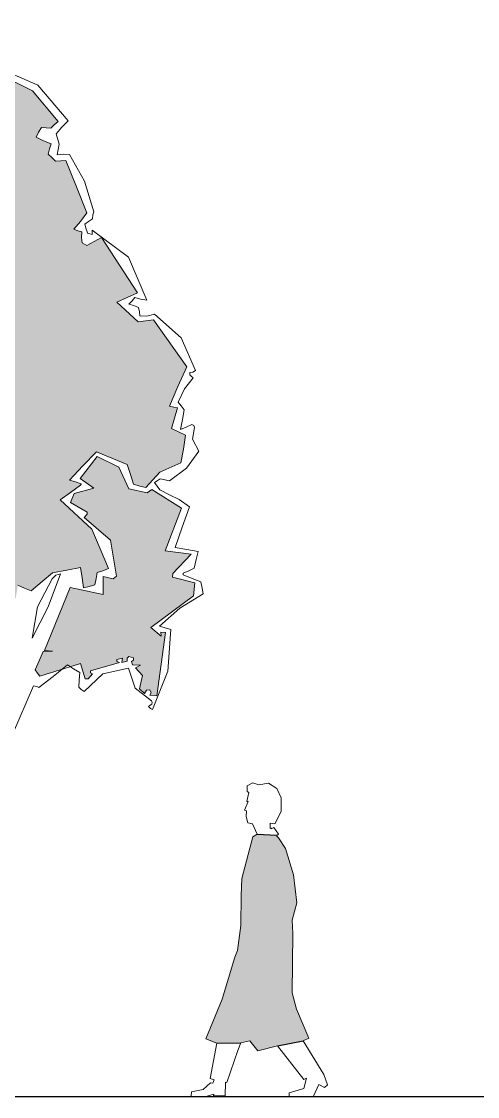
# Model space of a CAD drawing. Extents: x 9483 to 67306, y -5730 to 5191.
# Drawn here: x 26468 to 26766, y -656 to 45 of the extents above; entities that cross this region are included whole.
import ezdxf

# ---------------------------------------------------------------- set-up
doc = ezdxf.new("R2010")
doc.units = 0
doc.header["$MEASUREMENT"] = 0
doc.layers.get('0').update_dxf_attribs({"linetype": 'CONTINUOUS'})
doc.layers.add('duvar', color=3, linetype='CONTINUOUS')
doc.layers.add('yazı', color=6, linetype='CONTINUOUS')

msp = doc.modelspace()

# ---------------------------------------------------------------- hatches: boundary and pattern name
at = {"layer": 'yazı'}
h = msp.add_hatch(color=256, dxfattribs=at)
h.set_gradient(color1=(38, 153, 0), color2=(228, 255, 219), one_color=1, tint=0.93, name='CYLINDER')
h.paths.add_polyline_path([(26530.46552, -138.14836), (26543.84235, -132.2083), (26532.11999, -114.10037), (26520.39763, -95.99245), (26515.7204, -98.6889), (26510.73458, -101.37998), (26509.20782, -100.42729), (26507.68106, -99.47461), (26507.43172, -96.0748), (26507.49636, -92.3718), (26505.03846, -91.71154), (26502.27737, -90.73731), (26506.68911, -85.5668), (26510.79765, -80.08231), (26503.99647, -62.98632), (26497.1953, -45.89032), (26493.79549, -46.13966), (26490.39568, -46.38899), (26487.9701, -43.87723), (26485.53914, -41.67405), (26486.52414, -38.29579), (26487.50914, -34.91753), (26482.60412, -32.97984), (26477.70448, -30.73357), (26479.30665, -27.36608), (26481.21201, -24.31257), (26484.29247, -24.67501), (26487.3783, -24.72888), (26489.5761, -22.60649), (26492.08247, -20.4895), (26475.45509, -0.44389), (26452.49983, 10.76052), (26446.44127, 17.34851), (26440.38809, 24.24508), (26438.52043, 23.35164), (26436.96674, 22.76141), (26432.36491, 24.38512), (26427.76309, 26.00884), (26429.73847, 33.07395), (26431.40528, 40.14444), (26424.8927, 38.40605), (26418.38012, 36.66766), (26416.90723, 40.70618), (26415.43433, 44.7447), (26407.96369, 41.17097), (26400.49304, 37.59724), (26401.34877, 33.56949), (26401.9013, 29.85571), (26402.51308, 29.53636), (26403.13025, 29.52558), (26404.21376, 20.86369), (26405.29728, 12.2018), (26402.81784, 11.62772), (26400.64698, 11.04826), (26397.59885, 13.26221), (26394.85391, 15.16219), (26392.02818, 12.43341), (26388.89386, 9.71002), (26376.86448, 10.22867), (26364.82972, 10.43874), (26368.14334, 5.75074), (26371.143, 0.75953), (26369.54622, -2.29937), (26367.94943, -5.35828), (26370.67821, -8.18401), (26373.71557, -11.01513), (26368.69744, -15.5577), (26363.9825, -20.41425), (26358.49263, -16.61429), (26353.30595, -13.1283), (26343.67139, -34.56757), (26333.73364, -55.69288), (26334.03684, -56.00685), (26334.64862, -56.3262), (26340.58173, -52.41696), (26346.82343, -48.51309), (26347.66839, -53.15801), (26348.51334, -57.80293), (26356.32489, -52.38308), (26364.97601, -51.91673), (26366.48122, -54.10374), (26368.29502, -56.29615), (26369.0253, -49.82666), (26366.04719, -43.60112), (26375.58636, -45.31102), (26384.82232, -46.70694), (26388.85702, -63.13729), (26392.57775, -79.87084), (26409.96078, -74.30938), (26427.07832, -66.27387), (26429.22763, -66.92874), (26431.06836, -67.57823), (26436.42358, -79.09278), (26441.4702, -90.60195), (26443.95503, -89.71929), (26445.86588, -88.93954), (26448.18364, -95.04062), (26447.75656, -101.82408), (26437.47634, -107.20084), (26434.17504, -119.49033), (26438.79842, -119.87971), (26443.73037, -120.27447), (26445.83659, -123.39801), (26447.94282, -126.52156), (26446.66, -129.27726), (26445.06322, -132.33617), (26437.66798, -131.58973), (26430.27274, -130.84329), (26430.53824, -133.31735), (26430.48976, -136.0946), (26419.76091, -149.48915), (26424.10958, -165.6163), (26411.29605, -174.65298), (26397.57294, -182.74774), (26397.55139, -183.98207), (26397.22126, -185.21102), (26395.97615, -185.80664), (26394.42246, -186.39688), (26390.80025, -181.70349), (26385.58665, -179.76042), (26385.45199, -187.47501), (26385.6313, -194.88641), (26375.74046, -195.6398), (26365.54103, -196.3878), (26363.01311, -199.73913), (26360.48519, -203.09046), (26364.42832, -224.76673), (26363.42334, -246.97399), (26359.08701, -247.82433), (26355.05926, -248.68006), (26351.16617, -241.8212), (26347.57628, -235.2763), (26341.4046, -235.16858), (26335.23293, -235.06085), (26332.20634, -231.61256), (26328.87655, -227.85031), (26330.17014, -224.47743), (26331.76692, -221.41853), (26324.72336, -218.2088), (26317.27964, -220.23962), (26315.28271, -228.53906), (26311.13646, -236.18363), (26299.99513, -237.84123), (26288.86995, -238.57307), (26286.79605, -233.59802), (26283.78023, -229.53257), (26278.50737, -230.98392), (26273.2399, -232.12669), (26271.2322, -241.0433), (26269.53846, -249.65671), (26248.76639, -254.85034), (26236.12679, -271.60699), (26242.03298, -269.24066), (26247.62519, -267.17753), (26249.1304, -269.36455), (26250.32165, -271.85476), (26249.38512, -272.45577), (26248.44321, -273.36536), (26248.38935, -276.4512), (26248.64407, -279.54243), (26252.31476, -281.45856), (26255.67147, -283.6779), (26251.54677, -290.08814), (26247.1081, -296.80157), (26248.23471, -302.99479), (26249.05273, -309.18263), (26254.23941, -312.66862), (26259.12288, -315.84064), (26260.70351, -313.70748), (26262.28952, -311.26574), (26268.99756, -316.013), (26274.13037, -322.58483), (26271.95413, -323.47287), (26270.08108, -324.67489), (26273.98494, -330.91659), (26280.69838, -335.35526), (26295.08175, -324.8026), (26306.92644, -318.21844), (26311.87299, -300.09279), (26321.41598, -283.89944), (26327.87469, -285.24689), (26333.9925, -288.44046), (26327.00437, -299.73956), (26322.76655, -312.63005), (26324.26638, -315.12565), (26325.14365, -317.91907), (26324.20713, -318.52008), (26322.95663, -319.42428), (26323.5361, -321.59514), (26325.0467, -323.47357), (26320.32099, -328.94729), (26316.51025, -335.05433), (26320.81965, -335.7469), (26325.1506, -335.20514), (26329.92096, -344.85742), (26337.8041, -353.02065), (26359.3226, -340.43179), (26383.12126, -338.68645), (26380.81036, -347.28909), (26378.80803, -355.89712), (26384.68729, -355.07371), (26390.86973, -354.56427), (26392.63505, -359.53392), (26394.39499, -364.81217), (26395.93252, -365.14768), (26397.15608, -365.7864), (26404.57287, -365.2985), (26411.68107, -364.80522), (26419.16787, -360.30573), (26424.12676, -359.15758), (26423.36798, -349.57532), (26424.71543, -343.11661), (26424.807, -337.87069), (26420.57301, -332.85794), (26431.74666, -329.34884), (26442.61173, -325.83436), (26449.92617, -331.20955), (26456.93203, -336.57936), (26460.68351, -333.86675), (26464.435, -331.15413), (26465.12219, -327.15331), (26465.81476, -322.84391), (26470.10262, -324.77082), (26474.39586, -326.38915), (26481.60101, -320.34136), (26488.4922, -314.59677), (26497.78203, -312.90686), (26506.76328, -311.21156), (26507.87911, -318.02195), (26508.69175, -324.51837), (26512.41091, -323.65725), (26516.13546, -322.48755), (26516.82265, -318.48674), (26517.50984, -314.48592), (26521.2344, -313.31622), (26524.96433, -311.83794), (26513.98841, -286.33477), (26493.33328, -267.14489), (26500.20831, -262.32605), (26506.77475, -257.50182), (26507.09411, -256.89004), (26507.09949, -256.58146), (26503.41803, -255.28249), (26499.4226, -254.28671), (26508.22993, -244.87143), (26517.03186, -235.76474), (26527.1451, -239.95408), (26537.25835, -244.14342), (26539.30532, -250.66138), (26541.35768, -256.87076), (26545.34772, -258.17512), (26549.34315, -259.17089), (26558.46983, -249.14383), (26572.16063, -242.90057), (26573.85975, -233.97857), (26575.25029, -225.05119), (26570.65924, -222.81031), (26566.06819, -220.56942), (26568.03819, -213.8129), (26570.00819, -207.05637), (26567.54491, -206.7047), (26564.77843, -206.03906), (26570.25058, -193.1701), (26576.03131, -180.30654), (26554.34114, -149.67751), (26544.43953, -151.04807)])
h.paths.add_polyline_path([(26457.3428, -206.94186), (26458.72951, -215.91772), (26459.81303, -224.57961), (26445.63972, -223.09751), (26431.46641, -221.6154), (26439.08788, -209.40132), (26425.6233, -202.68406), (26442.02672, -200.19228)], flags=16)
h = msp.add_hatch(color=256, dxfattribs=at)
h.set_gradient(color1=(38, 153, 0), color2=(228, 255, 219), one_color=1, tint=0.93, name='CYLINDER')
h.paths.add_polyline_path([(26580.52175, -329.78497), (26581.28973, -321.1554), (26566.84554, -317.50782), (26566.88864, -315.03915), (26578.83566, -302.5919), (26561.89587, -300.44415), (26572.56929, -272.54077), (26553.3332, -260.47525), (26550.20965, -262.58147), (26538.21798, -259.90273), (26531.67152, -245.89796), (26517.59517, -238.86135), (26506.54157, -253.17626), (26515.38278, -259.50414), (26502.66621, -262.98631), (26500.0952, -268.80631), (26511.09648, -275.17189), (26511.07494, -276.40623), (26509.18573, -278.534), (26526.21327, -293.33907), (26530.12408, -316.86685), (26527.93167, -318.68064), (26521.47834, -317.02461), (26521.58225, -328.75618), (26500.0514, -324.36755), (26483.28328, -365.43768), (26488.52381, -365.83784), (26482.34675, -366.03869), (26479.77036, -372.16728), (26477.19934, -377.98728), (26478.70456, -380.1743), (26480.21516, -382.05273), (26494.58583, -377.59534), (26498.24768, -374.65055), (26500.1521, -375.86883), (26506.5956, -373.87023), (26509.81766, -383.80416), (26511.66916, -383.83647), (26514.50566, -380.49053), (26513.2821, -379.85182), (26513.30365, -378.61748), (26532.2296, -373.08296), (26530.38887, -372.43347), (26530.41041, -371.19914), (26534.12958, -370.33802), (26533.77252, -373.10989), (26537.1831, -372.24339), (26537.21542, -370.39188), (26538.16271, -369.17371), (26541.23239, -370.15332), (26541.20546, -371.69624), (26539.95496, -372.60045), (26540.53443, -374.77131), (26545.78035, -374.86288), (26542.6622, -376.66051), (26547.20477, -381.67865), (26545.20245, -390.28668), (26548.54301, -393.43177), (26549.81505, -391.29322), (26551.98052, -391.02235), (26552.87395, -392.89001), (26551.92127, -394.41677), (26556.54464, -394.80615), (26562.20375, -353.5421), (26559.11792, -353.48824), (26559.38341, -355.96229), (26552.69152, -350.28929)])
h = msp.add_hatch(color=256, dxfattribs=at)
h.dxf.hatch_style = 1
h.set_gradient(color1=(0, 0, 153), color2=(0, 0, 250), one_color=1, tint=0.49, name='CYLINDER')
h.paths.add_polyline_path([(26647.94238, -529.91126), (26645.69699, -511.49908), (26640.45775, -494.43413), (26635.96698, -487.54827), (26634.61974, -486.20104), (26635.08935, -485.83578), (26621.90677, -485.09116), (26619.20141, -486.79981), (26612.01617, -514.04385), (26611.56709, -524.97141), (26611.4174, -544.58113), (26609.17201, -560.89762), (26607.52539, -565.2387), (26599.14261, -592.63244), (26588.51444, -618.52925), (26595.69968, -621.22372), (26611.26771, -621.07402), (26617.25541, -619.72679), (26622.49465, -626.31326), (26635.36821, -623.02003), (26651.98408, -619.72679), (26655.72639, -618.08017), (26647.643, -599.06922), (26644.79884, -588.59074), (26645.39761, -549.82037), (26644.94853, -541.1382)])

# ---------------------------------------------------------------- linework, layer by layer
at = {"color": 27, "lineweight": 0}
for p, q in [((26493.72735, -315.30551), (26485.63571, -336.77171)), ((26490.62535, -316.17739), (26493.72735, -315.30551)), ((26478.5329, -336.95641), (26488.11359, -318.60297)), ((26488.11359, -318.60297), (26490.62535, -316.17739)), ((26485.63571, -336.77171), (26475.09156, -357.26907)), ((26475.09156, -357.26907), (26478.5329, -336.95641))]:
    msp.add_line(p, q, dxfattribs=at)
at = {"color": 7, "lineweight": 0}
for points in [[(26623.09342, -452.8196), (26629.38051, -451.77175), (26634.76944, -455.36437), (26637.76329, -461.35207), (26637.6136, -470.33363), (26633.5719, -478.41702), (26630.42835, -477.96795), (26630.42835, -481.11149), (26631.4762, -481.11149), (26631.17682, -481.56057), (26632.82343, -480.66241), (26635.96698, -485.15319), (26634.61974, -486.20104), (26635.96698, -487.54827), (26640.45775, -494.43413), (26645.69699, -511.49908), (26647.94238, -529.91126), (26644.94853, -541.1382), (26645.39761, -549.82037), (26644.79884, -588.59074), (26647.643, -599.06922), (26655.72639, -618.08017), (26651.98408, -619.72679), (26665.6061, -641.7316), (26667.85149, -648.46776), (26666.05518, -650.26407), (26662.31287, -648.31807), (26658.86994, -655.95239), (26642.85283, -656.10208), (26642.85283, -653.707), (26652.43316, -650.86284), (26654.22947, -644.12668), (26652.43316, -645.02483), (26635.36821, -623.02003), (26622.49465, -626.31326), (26617.25541, -619.72679), (26611.26771, -621.07402), (26609.4714, -626.16357), (26602.13646, -646.97084), (26601.388, -646.82114), (26601.08861, -655.653), (26593.60399, -655.653), (26593.75368, -654.60516), (26588.51444, -656.10208), (26578.93412, -655.95239), (26579.2335, -653.10823), (26586.71813, -651.6113), (26591.65798, -647.27022), (26593.00522, -647.41991), (26594.05306, -645.17453), (26591.3586, -644.42606), (26593.60399, -632.89974), (26595.69968, -621.22372), (26588.51444, -618.52925), (26599.14261, -592.63244), (26607.52539, -565.2387), (26609.17201, -560.89762), (26611.4174, -544.58113), (26611.56709, -524.97141), (26612.01617, -514.04385), (26619.20141, -486.79981), (26622.04557, -485.0035), (26619.05172, -478.41702), (26615.90818, -477.66856), (26614.86033, -473.62686), (26615.01002, -469.88455), (26613.66279, -469.43547), (26616.05787, -463.74715), (26615.30941, -463.74715), (26616.50695, -457.90914), (26615.4591, -457.16068), (26615.4591, -453.56806), (26619.20141, -451.62206), (26623.09342, -452.8196), (26623.09342, -452.8196)], [(26623.09342, -452.8196), (26629.38051, -451.77175), (26634.76944, -455.36437), (26637.76329, -461.35207), (26637.6136, -470.33363), (26633.5719, -478.41702), (26630.42835, -477.96795), (26630.42835, -481.11149), (26631.4762, -481.11149), (26631.17682, -481.56057), (26632.82343, -480.66241), (26635.96698, -485.15319), (26634.61974, -486.20104), (26635.96698, -487.54827), (26640.45775, -494.43413), (26645.69699, -511.49908), (26647.94238, -529.91126), (26644.94853, -541.1382), (26645.39761, -549.82037), (26644.79884, -588.59074), (26647.643, -599.06922), (26655.72639, -618.08017), (26651.98408, -619.72679), (26665.6061, -641.7316), (26667.85149, -648.46776), (26666.05518, -650.26407), (26662.31287, -648.31807), (26658.86994, -655.95239), (26642.85283, -656.10208), (26642.85283, -653.707), (26652.43316, -650.86284), (26654.22947, -644.12668), (26652.43316, -645.02483), (26635.36821, -623.02003), (26622.49465, -626.31326), (26617.25541, -619.72679), (26611.26771, -621.07402), (26609.4714, -626.16357), (26602.13646, -646.97084), (26601.388, -646.82114), (26601.08861, -655.653), (26593.60399, -655.653), (26593.75368, -654.60516), (26588.51444, -656.10208), (26578.93412, -655.95239), (26579.2335, -653.10823), (26586.71813, -651.6113), (26591.65798, -647.27022), (26593.00522, -647.41991), (26594.05306, -645.17453), (26591.3586, -644.42606), (26593.60399, -632.89974), (26595.69968, -621.22372), (26588.51444, -618.52925), (26599.14261, -592.63244), (26607.52539, -565.2387), (26609.17201, -560.89762), (26611.4174, -544.58113), (26611.56709, -524.97141), (26612.01617, -514.04385), (26619.20141, -486.79981), (26622.04557, -485.0035), (26619.05172, -478.41702), (26615.90818, -477.66856), (26614.86033, -473.62686), (26615.01002, -469.88455), (26613.66279, -469.43547), (26616.05787, -463.74715), (26615.30941, -463.74715), (26616.50695, -457.90914), (26615.4591, -457.16068), (26615.4591, -453.56806), (26619.20141, -451.62206), (26623.09342, -452.8196)]]:
    msp.add_lwpolyline(points, dxfattribs=at)
at = {"layer": 'duvar', "color": 27, "lineweight": 0}
for p, q in [((26451.0377, 15.41621), (26478.91415, 3.19987)), ((26452.49983, 10.76052), (26475.45509, -0.44389)), ((26478.91415, 3.19987), (26498.5735, -19.98544)), ((26475.45509, -0.44389), (26492.08247, -20.4895)), ((26492.08247, -20.4895), (26489.5761, -22.60649)), ((26498.5735, -19.98544), (26494.4865, -24.23559)), ((26479.30665, -27.36608), (26477.70448, -30.73357)), ((26481.21201, -24.31257), (26479.30665, -27.36608)), ((26484.29247, -24.67501), (26481.21201, -24.31257)), ((26487.3783, -24.72888), (26484.29247, -24.67501)), ((26489.5761, -22.60649), (26487.3783, -24.72888)), ((26494.4865, -24.23559), (26490.70809, -28.49113)), ((26477.70448, -30.73357), (26482.60412, -32.97984)), ((26482.60412, -32.97984), (26487.50914, -34.91753)), ((26487.50914, -34.91753), (26486.52414, -38.29579)), ((26490.70809, -28.49113), (26492.74968, -35.31768)), ((26486.52414, -38.29579), (26485.53914, -41.67405)), ((26485.53914, -41.67405), (26487.9701, -43.87723)), ((26492.74968, -35.31768), (26491.39684, -42.08498)), ((26491.39684, -42.08498), (26495.41382, -41.84642)), ((26495.41382, -41.84642), (26499.42541, -41.91644)), ((26499.42541, -41.91644), (26509.30704, -59.37488)), ((26487.9701, -43.87723), (26490.39568, -46.38899)), ((26490.39568, -46.38899), (26493.79549, -46.13966)), ((26493.79549, -46.13966), (26497.1953, -45.89032)), ((26497.1953, -45.89032), (26503.99647, -62.98632)), ((26503.99647, -62.98632), (26510.79765, -80.08231)), ((26509.30704, -59.37488), (26515.44257, -79.23735)), ((26510.79765, -80.08231), (26506.68911, -85.5668)), ((26514.43602, -83.84995), (26511.93503, -85.65836)), ((26514.7877, -81.38667), (26514.43602, -83.84995)), ((26515.44257, -79.23735), (26514.7877, -81.38667)), ((26506.68911, -85.5668), (26502.27737, -90.73731)), ((26502.27737, -90.73731), (26505.03846, -91.71154)), ((26511.93503, -85.65836), (26509.43404, -87.46678)), ((26509.43404, -87.46678), (26510.30593, -90.56877)), ((26510.30593, -90.56877), (26511.49179, -93.36757)), ((26505.03846, -91.71154), (26507.49636, -92.3718)), ((26507.49636, -92.3718), (26507.43172, -96.0748)), ((26507.43172, -96.0748), (26507.68106, -99.47461)), ((26511.49179, -93.36757), (26512.72074, -93.6977)), ((26512.72074, -93.6977), (26514.25827, -94.03322)), ((26514.25827, -94.03322), (26514.27982, -92.79888)), ((26514.27982, -92.79888), (26514.30675, -91.25596)), ((26514.30675, -91.25596), (26538.07465, -108.95679)), ((26515.7204, -98.6889), (26520.39763, -95.99245)), ((26520.39763, -95.99245), (26532.11999, -114.10037)), ((26507.68106, -99.47461), (26509.20782, -100.42729)), ((26509.20782, -100.42729), (26510.73458, -101.37998)), ((26510.73458, -101.37998), (26515.7204, -98.6889)), ((26538.07465, -108.95679), (26549.93323, -136.94478)), ((26532.11999, -114.10037), (26543.84235, -132.2083)), ((26543.84235, -132.2083), (26530.46552, -138.14836)), ((26530.46552, -138.14836), (26544.43953, -151.04807)), ((26540.35636, -137.39497), (26538.15857, -139.51736)), ((26538.15857, -139.51736), (26541.53683, -140.50236)), ((26542.24557, -135.26721), (26540.35636, -137.39497)), ((26545.93241, -136.25759), (26542.24557, -135.26721)), ((26549.93323, -136.94478), (26545.93241, -136.25759)), ((26541.53683, -140.50236), (26544.60112, -141.79056)), ((26544.60112, -141.79056), (26545.16981, -144.57858)), ((26545.16981, -144.57858), (26545.43531, -147.05264)), ((26545.43531, -147.05264), (26550.05868, -147.44202)), ((26550.05868, -147.44202), (26555.02295, -145.98528)), ((26555.02295, -145.98528), (26572.34829, -161.41291)), ((26544.43953, -151.04807), (26554.34114, -149.67751)), ((26554.34114, -149.67751), (26576.03131, -180.30654)), ((26572.34829, -161.41291), (26581.85131, -182.87755)), ((26576.03131, -180.30654), (26570.25058, -193.1701)), ((26580.2276, -187.47938), (26574.54382, -194.78843)), ((26578.1106, -184.973), (26578.09983, -185.59017)), ((26578.09983, -185.59017), (26579.00942, -186.53208)), ((26578.12676, -184.04725), (26578.1106, -184.973)), ((26579.98365, -183.77098), (26578.12676, -184.04725)), ((26579.00942, -186.53208), (26580.2276, -187.47938)), ((26581.85131, -182.87755), (26579.98365, -183.77098)), ((26570.25058, -193.1701), (26564.77843, -206.03906)), ((26574.54382, -194.78843), (26570.38141, -203.35876)), ((26564.77843, -206.03906), (26567.54491, -206.7047)), ((26567.54491, -206.7047), (26570.00819, -207.05637)), ((26570.00819, -207.05637), (26568.03819, -213.8129)), ((26570.38141, -203.35876), (26572.49841, -205.86513)), ((26572.49841, -205.86513), (26574.30682, -208.36612)), ((26574.30682, -208.36612), (26573.26796, -214.83022)), ((26568.03819, -213.8129), (26566.06819, -220.56942)), ((26573.26796, -214.83022), (26571.92051, -221.28893)), ((26566.06819, -220.56942), (26570.65924, -222.81031)), ((26570.65924, -222.81031), (26575.25029, -225.05119)), ((26571.92051, -221.28893), (26575.65044, -219.81065)), ((26575.65044, -219.81065), (26579.38577, -218.02378)), ((26579.38577, -218.02378), (26580.60933, -218.6625)), ((26581.20495, -219.9076), (26579.83596, -227.60065)), ((26580.60933, -218.6625), (26581.20495, -219.9076)), ((26575.25029, -225.05119), (26573.85975, -233.97857)), ((26579.83596, -227.60065), (26584.02147, -235.39066)), ((26517.03186, -235.76474), (26508.22993, -244.87143)), ((26527.1451, -239.95408), (26517.03186, -235.76474)), ((26573.85975, -233.97857), (26572.16063, -242.90057)), ((26584.02147, -235.39066), (26575.80439, -246.35963)), ((26508.22993, -244.87143), (26499.4226, -254.28671)), ((26517.59517, -238.86135), (26506.54157, -253.17626)), ((26531.67152, -245.89796), (26517.59517, -238.86135)), ((26537.25835, -244.14342), (26527.1451, -239.95408)), ((26539.30532, -250.66138), (26537.25835, -244.14342)), ((26572.16063, -242.90057), (26558.46983, -249.14383)), ((26538.21798, -259.90273), (26531.67152, -245.89796)), ((26541.35768, -256.87076), (26539.30532, -250.66138)), ((26558.46983, -249.14383), (26549.34315, -259.17089)), ((26575.80439, -246.35963), (26564.85314, -254.81145)), ((26499.4226, -254.28671), (26503.41803, -255.28249)), ((26506.77475, -257.50182), (26500.20831, -262.32605)), ((26503.41803, -255.28249), (26507.09949, -256.58146)), ((26506.54157, -253.17626), (26515.38278, -259.50414)), ((26507.09411, -256.89004), (26506.77475, -257.50182)), ((26507.09949, -256.58146), (26507.09411, -256.89004)), ((26545.34772, -258.17512), (26541.35768, -256.87076)), ((26549.34315, -259.17089), (26545.34772, -258.17512)), ((26556.82996, -254.67141), (26554.95691, -255.87342)), ((26554.95691, -255.87342), (26558.57912, -260.56682)), ((26558.70301, -253.46939), (26556.82996, -254.67141)), ((26561.77807, -254.14042), (26558.70301, -253.46939)), ((26564.85314, -254.81145), (26561.77807, -254.14042)), ((26500.20831, -262.32605), (26493.33328, -267.14489)), ((26502.66621, -262.98631), (26500.0952, -268.80631)), ((26515.38278, -259.50414), (26502.66621, -262.98631)), ((26550.20965, -262.58147), (26538.21798, -259.90273)), ((26553.3332, -260.47525), (26550.20965, -262.58147)), ((26572.56929, -272.54077), (26553.3332, -260.47525)), ((26558.57912, -260.56682), (26564.69693, -263.76038)), ((26564.69693, -263.76038), (26571.12333, -266.95933)), ((26493.33328, -267.14489), (26513.98841, -286.33477)), ((26500.0952, -268.80631), (26511.09648, -275.17189)), ((26561.89587, -300.44415), (26572.56929, -272.54077)), ((26571.12333, -266.95933), (26577.83138, -271.70659)), ((26577.83138, -271.70659), (26572.97101, -284.8949)), ((26511.07494, -276.40623), (26509.18573, -278.534)), ((26509.18573, -278.534), (26526.21327, -293.33907)), ((26511.09648, -275.17189), (26511.07494, -276.40623)), ((26513.98841, -286.33477), (26524.96433, -311.83794)), ((26572.97101, -284.8949), (26568.41922, -298.08859)), ((26526.21327, -293.33907), (26530.12408, -316.86685)), ((26578.83566, -302.5919), (26561.89587, -300.44415)), ((26568.41922, -298.08859), (26576.11227, -299.45758)), ((26576.11227, -299.45758), (26583.49673, -300.82119)), ((26583.49673, -300.82119), (26582.17083, -306.04557)), ((26566.88864, -315.03915), (26578.83566, -302.5919)), ((26582.17083, -306.04557), (26580.83954, -311.57853)), ((26488.4922, -314.59677), (26481.60101, -320.34136)), ((26497.78203, -312.90686), (26488.4922, -314.59677)), ((26506.76328, -311.21156), (26497.78203, -312.90686)), ((26507.87911, -318.02195), (26506.76328, -311.21156)), ((26517.50984, -314.48592), (26516.82265, -318.48674)), ((26521.2344, -313.31622), (26517.50984, -314.48592)), ((26524.96433, -311.83794), (26521.2344, -313.31622)), ((26566.84554, -317.50782), (26566.88864, -315.03915)), ((26573.68287, -314.84907), (26573.67209, -315.46624)), ((26577.4128, -313.37078), (26573.68287, -314.84907)), ((26580.83954, -311.57853), (26577.4128, -313.37078)), ((26481.60101, -320.34136), (26474.39586, -326.38915)), ((26508.69175, -324.51837), (26507.87911, -318.02195)), ((26516.82265, -318.48674), (26516.13546, -322.48755)), ((26527.93167, -318.68064), (26521.47834, -317.02461)), ((26521.47834, -317.02461), (26521.58225, -328.75618)), ((26530.12408, -316.86685), (26527.93167, -318.68064)), ((26581.28973, -321.1554), (26566.84554, -317.50782)), ((26573.67209, -315.46624), (26573.66132, -316.0834)), ((26573.66132, -316.0834), (26579.48671, -318.34583)), ((26579.48671, -318.34583), (26585.31209, -320.60826)), ((26580.52175, -329.78497), (26581.28973, -321.1554)), ((26585.31209, -320.60826), (26586.16782, -324.63601)), ((26470.10262, -324.77082), (26465.81476, -322.84391)), ((26474.39586, -326.38915), (26470.10262, -324.77082)), ((26500.0514, -324.36755), (26483.28328, -365.43768)), ((26521.58225, -328.75618), (26500.0514, -324.36755)), ((26512.41091, -323.65725), (26508.69175, -324.51837)), ((26516.13546, -322.48755), (26512.41091, -323.65725)), ((26586.72035, -328.34978), (26571.43277, -337.65195)), ((26586.16782, -324.63601), (26586.72035, -328.34978)), ((26552.69152, -350.28929), (26580.52175, -329.78497)), ((26571.43277, -337.65195), (26558.26219, -349.46049)), ((26559.38341, -355.96229), (26552.69152, -350.28929)), ((26558.26219, -349.46049), (26561.94903, -350.45088)), ((26556.54464, -394.80615), (26562.20375, -353.5421)), ((26562.20375, -353.5421), (26559.11792, -353.48824)), ((26559.11792, -353.48824), (26559.38341, -355.96229)), ((26561.94903, -350.45088), (26565.63049, -351.74985)), ((26565.63049, -351.74985), (26563.61357, -378.87829)), ((26482.34675, -366.03869), (26479.77036, -372.16728)), ((26488.52381, -365.83784), (26482.34675, -366.03869)), ((26483.28328, -365.43768), (26488.52381, -365.83784)), ((26530.38887, -372.43347), (26530.41041, -371.19914)), ((26530.41041, -371.19914), (26534.12958, -370.33802)), ((26534.12958, -370.33802), (26533.77252, -373.10989)), ((26537.1831, -372.24339), (26537.21542, -370.39188)), ((26537.21542, -370.39188), (26538.16271, -369.17371)), ((26538.16271, -369.17371), (26541.23239, -370.15332)), ((26541.23239, -370.15332), (26541.20546, -371.69624)), ((26479.77036, -372.16728), (26477.19934, -377.98728)), ((26477.19934, -377.98728), (26478.70456, -380.1743)), ((26480.21516, -382.05273), (26506.5956, -373.87023)), ((26498.24768, -374.65055), (26488.85551, -382.20355)), ((26502.21618, -377.18924), (26498.24768, -374.65055)), ((26506.18467, -379.72793), (26502.21618, -377.18924)), ((26506.5956, -373.87023), (26509.81766, -383.80416)), ((26513.30365, -378.61748), (26532.2296, -373.08296)), ((26538.02805, -376.8883), (26521.29451, -380.60903)), ((26532.2296, -373.08296), (26530.38887, -372.43347)), ((26533.77252, -373.10989), (26537.1831, -372.24339)), ((26542.43058, -389.92962), (26538.02805, -376.8883)), ((26541.20546, -371.69624), (26539.95496, -372.60045)), ((26539.95496, -372.60045), (26540.53443, -374.77131)), ((26540.53443, -374.77131), (26545.78035, -374.86288)), ((26545.78035, -374.86288), (26542.6622, -376.66051)), ((26542.6622, -376.66051), (26547.20477, -381.67865)), ((26478.70456, -380.1743), (26480.21516, -382.05273)), ((26488.85551, -382.20355), (26479.46872, -389.44797)), ((26505.70911, -389.28864), (26505.78991, -384.65988)), ((26505.78991, -384.65988), (26506.18467, -379.72793)), ((26521.29451, -380.60903), (26509.05506, -392.12515)), ((26509.81766, -383.80416), (26511.66916, -383.83647)), ((26511.66916, -383.83647), (26514.50566, -380.49053)), ((26513.2821, -379.85182), (26513.30365, -378.61748)), ((26514.50566, -380.49053), (26513.2821, -379.85182)), ((26547.20477, -381.67865), (26545.20245, -390.28668)), ((26563.61357, -378.87829), (26553.61118, -403.7066)), ((26475.98745, -388.31659), (26462.26656, -420.01548)), ((26478.24516, -388.80926), (26475.98745, -388.31659)), ((26479.46872, -389.44797), (26478.24516, -388.80926)), ((26507.2251, -390.85849), (26505.70911, -389.28864)), ((26509.05506, -392.12515), (26507.2251, -390.85849)), ((26553.09097, -398.14132), (26542.43058, -389.92962)), ((26545.20245, -390.28668), (26548.54301, -393.43177)), ((26548.54301, -393.43177), (26549.81505, -391.29322)), ((26549.81505, -391.29322), (26551.98052, -391.02235)), ((26551.98052, -391.02235), (26552.87395, -392.89001)), ((26552.87395, -392.89001), (26551.92127, -394.41677)), ((26551.92127, -394.41677), (26556.54464, -394.80615)), ((26553.38339, -399.07246), (26553.09097, -398.14132)), ((26553.36185, -400.30679), (26553.38339, -399.07246)), ((26551.17483, -401.812), (26552.11674, -400.90241)), ((26552.38762, -403.06789), (26551.17483, -401.812)), ((26552.11674, -400.90241), (26553.36185, -400.30679)), ((26553.61118, -403.7066), (26552.38762, -403.06789))]:
    msp.add_line(p, q, dxfattribs=at)
at = {"layer": 'yazı', "color": 7}
for p, q in [((26621.90677, -485.09116), (26634.92018, -485.82623)), ((26595.69968, -621.22372), (26611.26771, -621.07402)), ((26635.36821, -623.02003), (26651.98408, -619.72679))]:
    msp.add_line(p, q, dxfattribs=at)
at = {"layer": 'yazı'}
msp.add_line((26169.62769, -656.03672), (27645.92691, -656.03672), dxfattribs=at)

doc.saveas('drawing.dxf')
